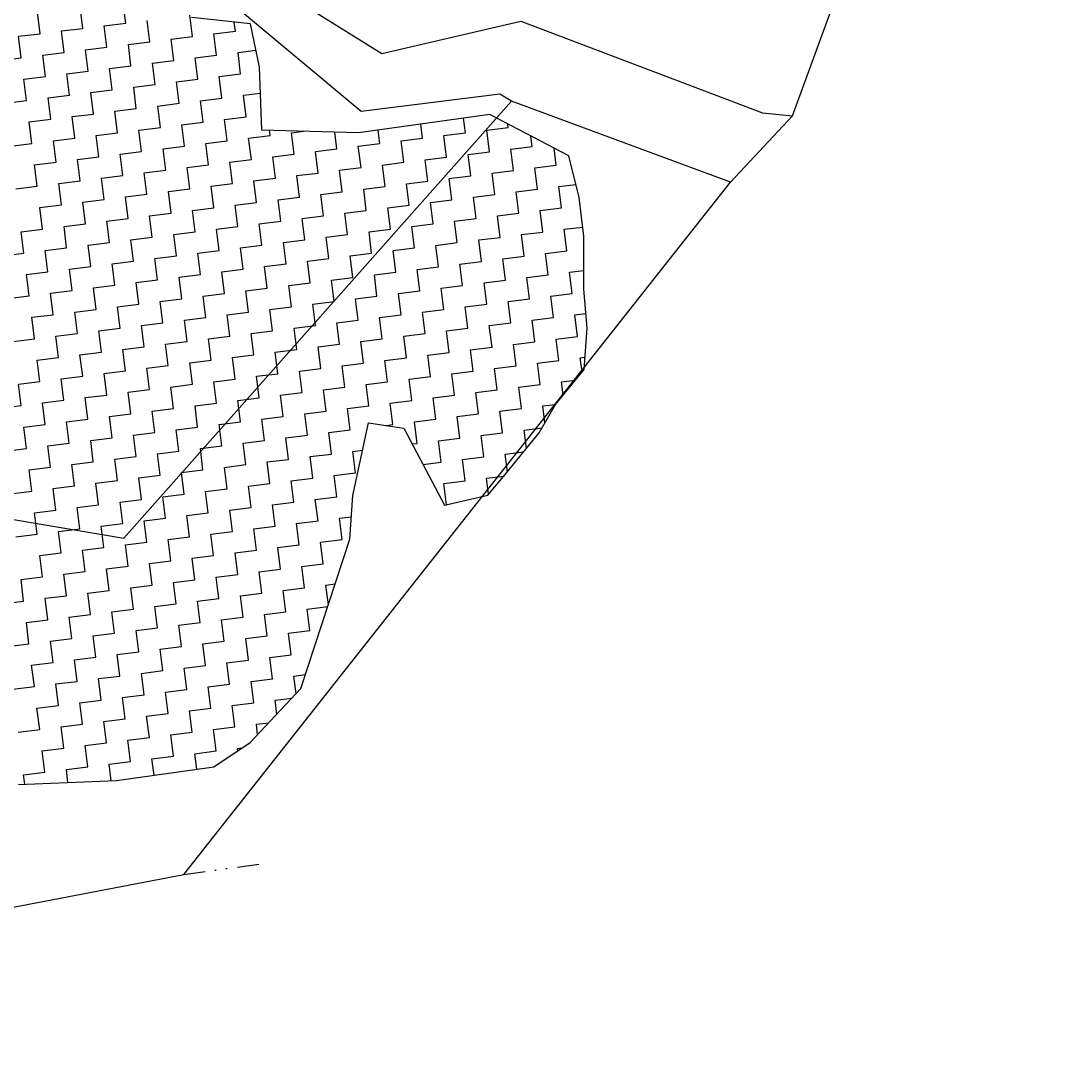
# Model space of a CAD drawing. Header units: metres. Extents: x 290108 to 292128, y 1990044 to 1991719.
# Drawn here: x 291066.2 to 291311.6, y 1990043.9 to 1990286.6 of the extents above; entities that cross this region are included whole.
import ezdxf

# ---------------------------------------------------------------- set-up
doc = ezdxf.new("R2010")
doc.units = ezdxf.units.M
doc.header["$MEASUREMENT"] = 0
doc.linetypes.add('DIVIDE', pattern=[1.25, 0.5, -0.25, 0, -0.25, 0, -0.25])
for name, color, linetype in [('POLY_HATCH', 12, 'Continuous'), ('POLY_PARCEL', 6, 'Continuous'), ('POLY_ROAD', 30, 'Continuous'), ('V_BOUND_LINE', 7, 'Continuous'), ('V_DIVIDE_LINE', 7, 'DIVIDE')]:
    doc.layers.add(name, color=color, linetype=linetype)

msp = doc.modelspace()

# ---------------------------------------------------------------- linework, layer by layer
at = {"layer": 'POLY_HATCH', "linetype": 'Continuous'}
for p, q in [((291080.74, 1990284.87), (291080.12, 1990289.88)), ((291090.77, 1990286.12), (291090.14, 1990291.13)), ((291070.72, 1990283.62), (291070.1, 1990288.63)), ((291106.42, 1990282.98), (291105.8, 1990287.99)), ((291075.73, 1990284.25), (291080.74, 1990284.87)), ((291085.75, 1990285.49), (291090.77, 1990286.12)), ((291086.38, 1990280.48), (291085.75, 1990285.49)), ((291096.4, 1990281.73), (291095.78, 1990286.74)), ((291116.45, 1990284.22), (291116.19, 1990286.31)), ((291065.71, 1990283), (291070.72, 1990283.62)), ((291066.33, 1990277.99), (291065.71, 1990283)), ((291076.36, 1990279.23), (291075.73, 1990284.25)), ((291101.41, 1990282.35), (291106.42, 1990282.98)), ((291102.04, 1990277.34), (291101.41, 1990282.35)), ((291111.44, 1990283.6), (291116.45, 1990284.22)), ((291112.06, 1990278.59), (291111.44, 1990283.6)), ((291081.37, 1990279.86), (291086.38, 1990280.48)), ((291081.99, 1990274.85), (291081.37, 1990279.86)), ((291091.39, 1990281.11), (291096.4, 1990281.73)), ((291092.01, 1990276.09), (291091.39, 1990281.11)), ((291117.07, 1990279.21), (291121.26, 1990279.73)), ((291061.32, 1990277.36), (291066.33, 1990277.99)), ((291071.34, 1990278.61), (291076.36, 1990279.23)), ((291071.97, 1990273.6), (291071.34, 1990278.61)), ((291097.02, 1990276.72), (291102.04, 1990277.34)), ((291107.05, 1990277.96), (291112.06, 1990278.59)), ((291107.67, 1990272.95), (291107.05, 1990277.96)), ((291117.69, 1990274.2), (291117.07, 1990279.21)), ((291076.98, 1990274.22), (291081.99, 1990274.85)), ((291087, 1990275.47), (291092.01, 1990276.09)), ((291087.63, 1990270.46), (291087, 1990275.47)), ((291097.65, 1990271.71), (291097.02, 1990276.72)), ((291066.96, 1990272.98), (291071.97, 1990273.6)), ((291067.58, 1990267.97), (291066.96, 1990272.98)), ((291077.6, 1990269.21), (291076.98, 1990274.22)), ((291102.66, 1990272.33), (291107.67, 1990272.95)), ((291103.28, 1990267.32), (291102.66, 1990272.33)), ((291112.68, 1990273.58), (291117.69, 1990274.2)), ((291113.31, 1990268.56), (291112.68, 1990273.58)), ((291082.61, 1990269.84), (291087.63, 1990270.46)), ((291083.24, 1990264.82), (291082.61, 1990269.84)), ((291092.64, 1990271.08), (291097.65, 1990271.71)), ((291093.26, 1990266.07), (291092.64, 1990271.08)), ((291062.57, 1990267.34), (291067.58, 1990267.97)), ((291072.59, 1990268.59), (291077.6, 1990269.21)), ((291073.21, 1990263.58), (291072.59, 1990268.59)), ((291108.29, 1990267.94), (291113.31, 1990268.56)), ((291108.92, 1990262.93), (291108.29, 1990267.94)), ((291118.32, 1990269.19), (291122.32, 1990269.69)), ((291118.94, 1990264.18), (291118.32, 1990269.19)), ((291088.25, 1990265.45), (291093.26, 1990266.07)), ((291088.87, 1990260.44), (291088.25, 1990265.45)), ((291098.27, 1990266.69), (291103.28, 1990267.32)), ((291098.89, 1990261.68), (291098.27, 1990266.69)), ((291068.2, 1990262.95), (291073.21, 1990263.58)), ((291068.83, 1990257.94), (291068.2, 1990262.95)), ((291078.23, 1990264.2), (291083.24, 1990264.82)), ((291078.85, 1990259.19), (291078.23, 1990264.2)), ((291103.91, 1990262.31), (291108.92, 1990262.93)), ((291113.93, 1990263.55), (291118.94, 1990264.18)), ((291114.55, 1990258.54), (291113.93, 1990263.55)), ((291160.28, 1990259.14), (291159.87, 1990262.43)), ((291170.3, 1990260.39), (291169.88, 1990263.81)), ((291180.32, 1990261.64), (291180.22, 1990262.49)), ((291083.86, 1990259.81), (291088.87, 1990260.44)), ((291093.88, 1990261.06), (291098.89, 1990261.68)), ((291094.51, 1990256.05), (291093.88, 1990261.06)), ((291104.53, 1990257.3), (291103.91, 1990262.31)), ((291124.58, 1990259.79), (291124.42, 1990261.01)), ((291129.59, 1990260.41), (291132.52, 1990260.78)), ((291130.21, 1990255.4), (291129.59, 1990260.41)), ((291140.23, 1990256.65), (291139.75, 1990260.57)), ((291150.26, 1990257.89), (291149.86, 1990261.04)), ((291165.29, 1990259.76), (291170.3, 1990260.39)), ((291175.31, 1990261.01), (291180.32, 1990261.64)), ((291175.94, 1990256), (291175.31, 1990261.01)), ((291063.81, 1990257.32), (291068.83, 1990257.94)), ((291073.84, 1990258.57), (291078.85, 1990259.19)), ((291074.46, 1990253.55), (291073.84, 1990258.57)), ((291084.48, 1990254.8), (291083.86, 1990259.81)), ((291109.54, 1990257.92), (291114.55, 1990258.54)), ((291110.16, 1990252.91), (291109.54, 1990257.92)), ((291119.56, 1990259.17), (291124.58, 1990259.79)), ((291120.19, 1990254.15), (291119.56, 1990259.17)), ((291145.24, 1990257.27), (291150.26, 1990257.89)), ((291155.27, 1990258.52), (291160.28, 1990259.14)), ((291155.89, 1990253.51), (291155.27, 1990258.52)), ((291165.91, 1990254.75), (291165.29, 1990259.76)), ((291185.96, 1990257.25), (291185.66, 1990259.64)), ((291089.5, 1990255.42), (291094.51, 1990256.05)), ((291090.12, 1990250.41), (291089.5, 1990255.42)), ((291099.52, 1990256.67), (291104.53, 1990257.3)), ((291100.14, 1990251.66), (291099.52, 1990256.67)), ((291125.2, 1990254.78), (291130.21, 1990255.4)), ((291135.22, 1990256.02), (291140.23, 1990256.65)), ((291135.85, 1990251.01), (291135.22, 1990256.02)), ((291145.87, 1990252.26), (291145.24, 1990257.27)), ((291170.92, 1990255.38), (291175.94, 1990256)), ((291171.55, 1990250.37), (291170.92, 1990255.38)), ((291180.95, 1990256.62), (291185.96, 1990257.25)), ((291181.57, 1990251.61), (291180.95, 1990256.62)), ((291191.59, 1990252.86), (291191.1, 1990256.8)), ((291069.45, 1990252.93), (291074.46, 1990253.55)), ((291070.07, 1990247.92), (291069.45, 1990252.93)), ((291079.47, 1990254.18), (291084.48, 1990254.8)), ((291080.1, 1990249.17), (291079.47, 1990254.18)), ((291105.15, 1990252.28), (291110.16, 1990252.91)), ((291115.18, 1990253.53), (291120.19, 1990254.15)), ((291115.8, 1990248.52), (291115.18, 1990253.53)), ((291125.82, 1990249.77), (291125.2, 1990254.78)), ((291150.88, 1990252.88), (291155.89, 1990253.51)), ((291151.5, 1990247.87), (291150.88, 1990252.88)), ((291160.9, 1990254.13), (291165.91, 1990254.75)), ((291161.53, 1990249.12), (291160.9, 1990254.13)), ((291186.58, 1990252.24), (291191.59, 1990252.86)), ((291085.11, 1990249.79), (291090.12, 1990250.41)), ((291095.13, 1990251.04), (291100.14, 1990251.66)), ((291095.75, 1990246.03), (291095.13, 1990251.04)), ((291105.78, 1990247.27), (291105.15, 1990252.28)), ((291130.83, 1990250.39), (291135.85, 1990251.01)), ((291131.46, 1990245.38), (291130.83, 1990250.39)), ((291140.86, 1990251.64), (291145.87, 1990252.26)), ((291141.48, 1990246.62), (291140.86, 1990251.64)), ((291166.54, 1990249.74), (291171.55, 1990250.37)), ((291176.56, 1990250.99), (291181.57, 1990251.61)), ((291177.18, 1990245.98), (291176.56, 1990250.99)), ((291187.21, 1990247.22), (291186.58, 1990252.24)), ((291065.06, 1990247.3), (291070.07, 1990247.92)), ((291075.08, 1990248.54), (291080.1, 1990249.17)), ((291075.71, 1990243.53), (291075.08, 1990248.54)), ((291085.73, 1990244.78), (291085.11, 1990249.79)), ((291110.79, 1990247.9), (291115.8, 1990248.52)), ((291111.41, 1990242.88), (291110.79, 1990247.9)), ((291120.81, 1990249.14), (291125.82, 1990249.77)), ((291121.43, 1990244.13), (291120.81, 1990249.14)), ((291146.49, 1990247.25), (291151.5, 1990247.87)), ((291156.51, 1990248.5), (291161.53, 1990249.12)), ((291157.14, 1990243.48), (291156.51, 1990248.5)), ((291167.16, 1990244.73), (291166.54, 1990249.74)), ((291192.22, 1990247.85), (291196.17, 1990248.34)), ((291192.84, 1990242.84), (291192.22, 1990247.85)), ((291090.74, 1990245.4), (291095.75, 1990246.03)), ((291091.37, 1990240.39), (291090.74, 1990245.4)), ((291100.77, 1990246.65), (291105.78, 1990247.27)), ((291101.39, 1990241.64), (291100.77, 1990246.65)), ((291126.45, 1990244.75), (291131.46, 1990245.38)), ((291136.47, 1990246), (291141.48, 1990246.62)), ((291137.09, 1990240.99), (291136.47, 1990246)), ((291147.11, 1990242.24), (291146.49, 1990247.25)), ((291172.17, 1990245.35), (291177.18, 1990245.98)), ((291172.8, 1990240.34), (291172.17, 1990245.35)), ((291182.19, 1990246.6), (291187.21, 1990247.22)), ((291182.82, 1990241.59), (291182.19, 1990246.6)), ((291070.7, 1990242.91), (291075.71, 1990243.53)), ((291071.32, 1990237.9), (291070.7, 1990242.91)), ((291080.72, 1990244.15), (291085.73, 1990244.78)), ((291081.34, 1990239.14), (291080.72, 1990244.15)), ((291106.4, 1990242.26), (291111.41, 1990242.88)), ((291116.42, 1990243.51), (291121.43, 1990244.13)), ((291117.05, 1990238.5), (291116.42, 1990243.51)), ((291127.07, 1990239.74), (291126.45, 1990244.75)), ((291152.13, 1990242.86), (291157.14, 1990243.48)), ((291152.75, 1990237.85), (291152.13, 1990242.86)), ((291162.15, 1990244.11), (291167.16, 1990244.73)), ((291162.77, 1990239.1), (291162.15, 1990244.11)), ((291187.83, 1990242.21), (291192.84, 1990242.84)), ((291086.35, 1990239.77), (291091.37, 1990240.39)), ((291096.38, 1990241.01), (291101.39, 1990241.64)), ((291097, 1990236), (291096.38, 1990241.01)), ((291107.02, 1990237.25), (291106.4, 1990242.26)), ((291132.08, 1990240.37), (291137.09, 1990240.99)), ((291132.7, 1990235.36), (291132.08, 1990240.37)), ((291142.1, 1990241.61), (291147.11, 1990242.24)), ((291142.73, 1990236.6), (291142.1, 1990241.61)), ((291167.78, 1990239.72), (291172.8, 1990240.34)), ((291177.81, 1990240.97), (291182.82, 1990241.59)), ((291178.43, 1990235.95), (291177.81, 1990240.97)), ((291188.45, 1990237.2), (291187.83, 1990242.21)), ((291066.31, 1990237.27), (291071.32, 1990237.9)), ((291076.33, 1990238.52), (291081.34, 1990239.14)), ((291076.95, 1990233.51), (291076.33, 1990238.52)), ((291086.98, 1990234.76), (291086.35, 1990239.77)), ((291112.03, 1990237.87), (291117.05, 1990238.5)), ((291122.06, 1990239.12), (291127.07, 1990239.74)), ((291122.68, 1990234.11), (291122.06, 1990239.12)), ((291157.76, 1990238.47), (291162.77, 1990239.1)), ((291158.38, 1990233.46), (291157.76, 1990238.47)), ((291168.41, 1990234.71), (291167.78, 1990239.72)), ((291193.46, 1990237.83), (291197.78, 1990238.36)), ((291066.93, 1990232.26), (291066.31, 1990237.27)), ((291091.99, 1990235.38), (291097, 1990236)), ((291102.01, 1990236.63), (291107.02, 1990237.25)), ((291102.64, 1990231.61), (291102.01, 1990236.63)), ((291112.66, 1990232.86), (291112.03, 1990237.87)), ((291137.72, 1990235.98), (291142.73, 1990236.6)), ((291138.34, 1990230.97), (291137.72, 1990235.98)), ((291147.74, 1990237.23), (291152.75, 1990237.85)), ((291148.36, 1990232.21), (291147.74, 1990237.23)), ((291173.42, 1990235.33), (291178.43, 1990235.95)), ((291183.44, 1990236.58), (291188.45, 1990237.2)), ((291184.07, 1990231.57), (291183.44, 1990236.58)), ((291194.09, 1990232.81), (291193.46, 1990237.83)), ((291071.94, 1990232.89), (291076.95, 1990233.51)), ((291081.97, 1990234.13), (291086.98, 1990234.76)), ((291082.59, 1990229.12), (291081.97, 1990234.13)), ((291092.61, 1990230.37), (291091.99, 1990235.38)), ((291117.67, 1990233.48), (291122.68, 1990234.11)), ((291118.29, 1990228.47), (291117.67, 1990233.48)), ((291127.69, 1990234.73), (291132.7, 1990235.36)), ((291128.32, 1990229.72), (291127.69, 1990234.73)), ((291153.37, 1990232.84), (291158.38, 1990233.46)), ((291163.4, 1990234.08), (291168.41, 1990234.71)), ((291164.02, 1990229.07), (291163.4, 1990234.08)), ((291174.04, 1990230.32), (291173.42, 1990235.33)), ((291061.92, 1990231.64), (291066.93, 1990232.26)), ((291072.57, 1990227.87), (291071.94, 1990232.89)), ((291097.62, 1990230.99), (291102.64, 1990231.61)), ((291098.25, 1990225.98), (291097.62, 1990230.99)), ((291107.65, 1990232.24), (291112.66, 1990232.86)), ((291108.27, 1990227.23), (291107.65, 1990232.24)), ((291133.33, 1990230.34), (291138.34, 1990230.97)), ((291143.35, 1990231.59), (291148.36, 1990232.21)), ((291143.97, 1990226.58), (291143.35, 1990231.59)), ((291154, 1990227.83), (291153.37, 1990232.84)), ((291179.05, 1990230.94), (291184.07, 1990231.57)), ((291179.68, 1990225.93), (291179.05, 1990230.94)), ((291189.08, 1990232.19), (291194.09, 1990232.81)), ((291189.7, 1990227.18), (291189.08, 1990232.19)), ((291077.58, 1990228.5), (291082.59, 1990229.12)), ((291078.2, 1990223.49), (291077.58, 1990228.5)), ((291087.6, 1990229.74), (291092.61, 1990230.37)), ((291088.22, 1990224.73), (291087.6, 1990229.74)), ((291113.28, 1990227.85), (291118.29, 1990228.47)), ((291123.3, 1990229.1), (291128.32, 1990229.72)), ((291123.93, 1990224.09), (291123.3, 1990229.1)), ((291133.95, 1990225.33), (291133.33, 1990230.34)), ((291159.01, 1990228.45), (291164.02, 1990229.07)), ((291159.63, 1990223.44), (291159.01, 1990228.45)), ((291169.03, 1990229.7), (291174.04, 1990230.32)), ((291169.65, 1990224.69), (291169.03, 1990229.7)), ((291194.71, 1990227.8), (291198.04, 1990228.22)), ((291067.56, 1990227.25), (291072.57, 1990227.87)), ((291068.18, 1990222.24), (291067.56, 1990227.25)), ((291093.24, 1990225.36), (291098.25, 1990225.98)), ((291103.26, 1990226.6), (291108.27, 1990227.23)), ((291103.88, 1990221.59), (291103.26, 1990226.6)), ((291113.91, 1990222.84), (291113.28, 1990227.85)), ((291138.96, 1990225.96), (291143.97, 1990226.58)), ((291139.59, 1990220.94), (291138.96, 1990225.96)), ((291148.99, 1990227.2), (291154, 1990227.83)), ((291149.61, 1990222.19), (291148.99, 1990227.2)), ((291174.67, 1990225.31), (291179.68, 1990225.93)), ((291184.69, 1990226.56), (291189.7, 1990227.18)), ((291185.31, 1990221.54), (291184.69, 1990226.56)), ((291195.33, 1990222.79), (291194.71, 1990227.8)), ((291073.19, 1990222.86), (291078.2, 1990223.49)), ((291083.21, 1990224.11), (291088.22, 1990224.73)), ((291083.84, 1990219.1), (291083.21, 1990224.11)), ((291093.86, 1990220.34), (291093.24, 1990225.36)), ((291118.92, 1990223.46), (291123.93, 1990224.09)), ((291119.54, 1990218.45), (291118.92, 1990223.46)), ((291128.94, 1990224.71), (291133.95, 1990225.33)), ((291129.56, 1990219.7), (291128.94, 1990224.71)), ((291154.62, 1990222.81), (291159.63, 1990223.44)), ((291164.64, 1990224.06), (291169.65, 1990224.69)), ((291165.27, 1990219.05), (291164.64, 1990224.06)), ((291175.29, 1990220.3), (291174.67, 1990225.31)), ((291063.17, 1990221.62), (291068.18, 1990222.24)), ((291073.81, 1990217.85), (291073.19, 1990222.86)), ((291098.87, 1990220.97), (291103.88, 1990221.59)), ((291099.49, 1990215.96), (291098.87, 1990220.97)), ((291108.89, 1990222.22), (291113.91, 1990222.84)), ((291109.52, 1990217.2), (291108.89, 1990222.22)), ((291134.57, 1990220.32), (291139.59, 1990220.94)), ((291144.6, 1990221.57), (291149.61, 1990222.19)), ((291145.22, 1990216.56), (291144.6, 1990221.57)), ((291155.24, 1990217.8), (291154.62, 1990222.81)), ((291180.3, 1990220.92), (291185.31, 1990221.54)), ((291180.92, 1990215.91), (291180.3, 1990220.92)), ((291190.32, 1990222.17), (291195.33, 1990222.79)), ((291190.95, 1990217.16), (291190.32, 1990222.17)), ((291078.83, 1990218.47), (291083.84, 1990219.1)), ((291079.45, 1990213.46), (291078.83, 1990218.47)), ((291088.85, 1990219.72), (291093.86, 1990220.34)), ((291089.47, 1990214.71), (291088.85, 1990219.72)), ((291114.53, 1990217.83), (291119.54, 1990218.45)), ((291124.55, 1990219.07), (291129.56, 1990219.7)), ((291125.17, 1990214.06), (291124.55, 1990219.07)), ((291135.2, 1990215.31), (291134.57, 1990220.32)), ((291160.25, 1990218.43), (291165.27, 1990219.05)), ((291160.88, 1990213.42), (291160.25, 1990218.43)), ((291170.28, 1990219.67), (291175.29, 1990220.3)), ((291170.9, 1990214.66), (291170.28, 1990219.67)), ((291068.8, 1990217.23), (291073.81, 1990217.85)), ((291069.43, 1990212.22), (291068.8, 1990217.23)), ((291094.48, 1990215.33), (291099.49, 1990215.96)), ((291104.51, 1990216.58), (291109.52, 1990217.2)), ((291105.13, 1990211.57), (291104.51, 1990216.58)), ((291115.15, 1990212.82), (291114.53, 1990217.83)), ((291140.21, 1990215.93), (291145.22, 1990216.56)), ((291140.83, 1990210.92), (291140.21, 1990215.93)), ((291150.23, 1990217.18), (291155.24, 1990217.8)), ((291150.86, 1990212.17), (291150.23, 1990217.18)), ((291175.91, 1990215.29), (291180.92, 1990215.91)), ((291185.94, 1990216.53), (291190.95, 1990217.16)), ((291186.56, 1990211.52), (291185.94, 1990216.53)), ((291195.96, 1990217.78), (291198.52, 1990218.1)), ((291196.58, 1990212.77), (291195.96, 1990217.78)), ((291074.44, 1990212.84), (291079.45, 1990213.46)), ((291084.46, 1990214.09), (291089.47, 1990214.71)), ((291085.08, 1990209.08), (291084.46, 1990214.09)), ((291095.11, 1990210.32), (291094.48, 1990215.33)), ((291120.16, 1990213.44), (291125.17, 1990214.06)), ((291120.79, 1990208.43), (291120.16, 1990213.44)), ((291130.19, 1990214.69), (291135.2, 1990215.31)), ((291130.81, 1990209.67), (291130.19, 1990214.69)), ((291155.87, 1990212.79), (291160.88, 1990213.42)), ((291165.89, 1990214.04), (291170.9, 1990214.66)), ((291166.51, 1990209.03), (291165.89, 1990214.04)), ((291176.54, 1990210.27), (291175.91, 1990215.29)), ((291064.41, 1990211.59), (291069.43, 1990212.22)), ((291075.06, 1990207.83), (291074.44, 1990212.84)), ((291100.12, 1990210.95), (291105.13, 1990211.57)), ((291100.74, 1990205.93), (291100.12, 1990210.95)), ((291110.14, 1990212.19), (291115.15, 1990212.82)), ((291110.76, 1990207.18), (291110.14, 1990212.19)), ((291135.82, 1990210.3), (291140.83, 1990210.92)), ((291145.84, 1990211.54), (291150.86, 1990212.17)), ((291146.47, 1990206.53), (291145.84, 1990211.54)), ((291156.49, 1990207.78), (291155.87, 1990212.79)), ((291181.55, 1990210.9), (291186.56, 1990211.52)), ((291182.17, 1990205.89), (291181.55, 1990210.9)), ((291191.57, 1990212.14), (291196.58, 1990212.77)), ((291192.19, 1990207.13), (291191.57, 1990212.14)), ((291080.07, 1990208.45), (291085.08, 1990209.08)), ((291080.7, 1990203.44), (291080.07, 1990208.45)), ((291090.1, 1990209.7), (291095.11, 1990210.32)), ((291090.72, 1990204.69), (291090.1, 1990209.7)), ((291125.8, 1990209.05), (291130.81, 1990209.67)), ((291126.42, 1990204.04), (291125.8, 1990209.05)), ((291136.44, 1990205.29), (291135.82, 1990210.3)), ((291161.5, 1990208.4), (291166.51, 1990209.03)), ((291171.52, 1990209.65), (291176.54, 1990210.27)), ((291172.15, 1990204.64), (291171.52, 1990209.65)), ((291070.05, 1990207.2), (291075.06, 1990207.83)), ((291070.67, 1990202.19), (291070.05, 1990207.2)), ((291105.75, 1990206.56), (291110.76, 1990207.18)), ((291106.38, 1990201.55), (291105.75, 1990206.56)), ((291115.78, 1990207.8), (291120.79, 1990208.43)), ((291116.4, 1990202.79), (291115.78, 1990207.8)), ((291141.46, 1990205.91), (291146.47, 1990206.53)), ((291151.48, 1990207.16), (291156.49, 1990207.78)), ((291152.1, 1990202.15), (291151.48, 1990207.16)), ((291162.13, 1990203.39), (291161.5, 1990208.4)), ((291187.18, 1990206.51), (291192.19, 1990207.13)), ((291187.81, 1990201.5), (291187.18, 1990206.51)), ((291197.21, 1990207.76), (291198.29, 1990207.89)), ((291197.62, 1990204.45), (291197.21, 1990207.76)), ((291085.71, 1990204.06), (291090.72, 1990204.69)), ((291086.33, 1990199.05), (291085.71, 1990204.06)), ((291095.73, 1990205.31), (291100.74, 1990205.93)), ((291096.35, 1990200.3), (291095.73, 1990205.31)), ((291121.41, 1990203.42), (291126.42, 1990204.04)), ((291131.43, 1990204.66), (291136.44, 1990205.29)), ((291132.06, 1990199.65), (291131.43, 1990204.66)), ((291142.08, 1990200.9), (291141.46, 1990205.91)), ((291167.14, 1990204.02), (291172.15, 1990204.64)), ((291167.76, 1990199), (291167.14, 1990204.02)), ((291177.16, 1990205.26), (291182.17, 1990205.89)), ((291177.78, 1990200.25), (291177.16, 1990205.26)), ((291065.66, 1990201.57), (291070.67, 1990202.19)), ((291066.28, 1990196.56), (291065.66, 1990201.57)), ((291075.68, 1990202.82), (291080.7, 1990203.44)), ((291076.31, 1990197.81), (291075.68, 1990202.82)), ((291101.36, 1990200.92), (291106.38, 1990201.55)), ((291111.39, 1990202.17), (291116.4, 1990202.79)), ((291112.01, 1990197.16), (291111.39, 1990202.17)), ((291122.03, 1990198.4), (291121.41, 1990203.42)), ((291147.09, 1990201.52), (291152.1, 1990202.15)), ((291147.71, 1990196.51), (291147.09, 1990201.52)), ((291157.11, 1990202.77), (291162.13, 1990203.39)), ((291157.74, 1990197.76), (291157.11, 1990202.77)), ((291182.79, 1990200.87), (291187.81, 1990201.5)), ((291192.82, 1990202.12), (291196.04, 1990202.52)), ((291193.2, 1990199.06), (291192.82, 1990202.12)), ((291081.32, 1990198.43), (291086.33, 1990199.05)), ((291091.34, 1990199.68), (291096.35, 1990200.3)), ((291091.97, 1990194.66), (291091.34, 1990199.68)), ((291101.99, 1990195.91), (291101.36, 1990200.92)), ((291127.05, 1990199.03), (291132.06, 1990199.65)), ((291127.67, 1990194.02), (291127.05, 1990199.03)), ((291137.07, 1990200.28), (291142.08, 1990200.9)), ((291137.69, 1990195.26), (291137.07, 1990200.28)), ((291162.75, 1990198.38), (291167.76, 1990199)), ((291172.77, 1990199.63), (291177.78, 1990200.25)), ((291173.39, 1990194.62), (291172.77, 1990199.63)), ((291183.42, 1990195.86), (291182.79, 1990200.87)), ((291061.27, 1990195.93), (291066.28, 1990196.56)), ((291071.3, 1990197.18), (291076.31, 1990197.81)), ((291071.92, 1990192.17), (291071.3, 1990197.18)), ((291081.94, 1990193.42), (291081.32, 1990198.43)), ((291107, 1990196.53), (291112.01, 1990197.16)), ((291107.62, 1990191.52), (291107, 1990196.53)), ((291117.02, 1990197.78), (291122.03, 1990198.4)), ((291117.65, 1990192.77), (291117.02, 1990197.78)), ((291142.7, 1990195.89), (291147.71, 1990196.51)), ((291152.73, 1990197.13), (291157.74, 1990197.76)), ((291153.35, 1990192.12), (291152.73, 1990197.13)), ((291163.37, 1990193.37), (291162.75, 1990198.38)), ((291188.43, 1990196.49), (291191.38, 1990196.85)), ((291188.92, 1990192.55), (291188.43, 1990196.49)), ((291086.95, 1990194.04), (291091.97, 1990194.66)), ((291087.58, 1990189.03), (291086.95, 1990194.04)), ((291096.98, 1990195.29), (291101.99, 1990195.91)), ((291097.6, 1990190.28), (291096.98, 1990195.29)), ((291122.66, 1990193.39), (291127.67, 1990194.02)), ((291132.68, 1990194.64), (291137.69, 1990195.26)), ((291133.3, 1990189.63), (291132.68, 1990194.64)), ((291143.33, 1990190.88), (291142.7, 1990195.89)), ((291168.38, 1990193.99), (291173.39, 1990194.62)), ((291169.01, 1990188.98), (291168.38, 1990193.99)), ((291178.41, 1990195.24), (291183.42, 1990195.86)), ((291179.03, 1990190.23), (291178.41, 1990195.24)), ((291066.91, 1990191.55), (291071.92, 1990192.17)), ((291067.53, 1990186.54), (291066.91, 1990191.55)), ((291076.93, 1990192.79), (291081.94, 1990193.42)), ((291077.55, 1990187.78), (291076.93, 1990192.79)), ((291102.61, 1990190.9), (291107.62, 1990191.52)), ((291112.63, 1990192.15), (291117.65, 1990192.77)), ((291113.26, 1990187.14), (291112.63, 1990192.15)), ((291123.28, 1990188.38), (291122.66, 1990193.39)), ((291151.76, 1990191.92), (291153.35, 1990192.12)), ((291158.36, 1990192.75), (291163.37, 1990193.37)), ((291158.98, 1990187.73), (291158.36, 1990192.75)), ((291184.04, 1990190.85), (291188.25, 1990191.38)), ((291082.57, 1990188.41), (291087.58, 1990189.03)), ((291092.59, 1990189.65), (291097.6, 1990190.28)), ((291093.21, 1990184.64), (291092.59, 1990189.65)), ((291103.24, 1990185.89), (291102.61, 1990190.9)), ((291128.29, 1990189.01), (291133.3, 1990189.63)), ((291128.92, 1990183.99), (291128.29, 1990189.01)), ((291138.32, 1990190.25), (291143.33, 1990190.88)), ((291138.94, 1990185.24), (291138.32, 1990190.25)), ((291164, 1990188.36), (291169.01, 1990188.98)), ((291174.02, 1990189.61), (291179.03, 1990190.23)), ((291174.64, 1990184.59), (291174.02, 1990189.61)), ((291184.58, 1990186.52), (291184.04, 1990190.85)), ((291062.52, 1990185.91), (291067.53, 1990186.54)), ((291072.54, 1990187.16), (291077.55, 1990187.78)), ((291073.17, 1990182.15), (291072.54, 1990187.16)), ((291083.19, 1990183.39), (291082.57, 1990188.41)), ((291108.25, 1990186.51), (291113.26, 1990187.14)), ((291108.87, 1990181.5), (291108.25, 1990186.51)), ((291118.27, 1990187.76), (291123.28, 1990188.38)), ((291118.89, 1990182.75), (291118.27, 1990187.76)), ((291157.83, 1990187.59), (291158.98, 1990187.73)), ((291164.62, 1990183.35), (291164, 1990188.36)), ((291088.2, 1990184.02), (291093.21, 1990184.64)), ((291088.82, 1990179.01), (291088.2, 1990184.02)), ((291098.22, 1990185.26), (291103.24, 1990185.89)), ((291098.85, 1990180.25), (291098.22, 1990185.26)), ((291123.9, 1990183.37), (291128.92, 1990183.99)), ((291133.93, 1990184.62), (291138.94, 1990185.24)), ((291134.55, 1990179.61), (291133.93, 1990184.62)), ((291143.95, 1990185.86), (291146.24, 1990186.15)), ((291144.57, 1990180.85), (291143.95, 1990185.86)), ((291169.63, 1990183.97), (291174.64, 1990184.59)), ((291170.25, 1990178.96), (291169.63, 1990183.97)), ((291179.65, 1990185.22), (291183.95, 1990185.75)), ((291180.17, 1990181.09), (291179.65, 1990185.22)), ((291068.16, 1990181.52), (291073.17, 1990182.15)), ((291068.78, 1990176.51), (291068.16, 1990181.52)), ((291078.18, 1990182.77), (291083.19, 1990183.39)), ((291078.8, 1990177.76), (291078.18, 1990182.77)), ((291103.86, 1990180.88), (291108.87, 1990181.5)), ((291113.88, 1990182.12), (291118.89, 1990182.75)), ((291114.5, 1990177.11), (291113.88, 1990182.12)), ((291124.53, 1990178.36), (291123.9, 1990183.37)), ((291160.35, 1990182.82), (291164.62, 1990183.35)), ((291083.81, 1990178.38), (291088.82, 1990179.01)), ((291093.84, 1990179.63), (291098.85, 1990180.25)), ((291094.46, 1990174.62), (291093.84, 1990179.63)), ((291104.48, 1990175.87), (291103.86, 1990180.88)), ((291129.54, 1990178.98), (291134.55, 1990179.61)), ((291139.56, 1990180.23), (291144.57, 1990180.85)), ((291140.19, 1990175.22), (291139.56, 1990180.23)), ((291175.27, 1990179.58), (291179.35, 1990180.09)), ((291175.73, 1990175.86), (291175.27, 1990179.58)), ((291073.79, 1990177.14), (291078.8, 1990177.76)), ((291074.41, 1990172.12), (291073.79, 1990177.14)), ((291084.44, 1990173.37), (291083.81, 1990178.38)), ((291109.49, 1990176.49), (291114.5, 1990177.11)), ((291119.52, 1990177.74), (291124.53, 1990178.36)), ((291120.14, 1990172.72), (291119.52, 1990177.74)), ((291130.16, 1990173.97), (291129.54, 1990178.98)), ((291165.24, 1990178.34), (291170.25, 1990178.96)), ((291165.87, 1990173.33), (291165.24, 1990178.34)), ((291063.77, 1990175.89), (291068.78, 1990176.51)), ((291089.45, 1990174), (291094.46, 1990174.62)), ((291099.47, 1990175.24), (291104.48, 1990175.87)), ((291100.09, 1990170.23), (291099.47, 1990175.24)), ((291110.12, 1990171.48), (291109.49, 1990176.49)), ((291135.17, 1990174.59), (291140.19, 1990175.22)), ((291135.8, 1990169.58), (291135.17, 1990174.59)), ((291069.4, 1990171.5), (291074.41, 1990172.12)), ((291079.42, 1990172.75), (291084.44, 1990173.37)), ((291080.05, 1990167.74), (291079.42, 1990172.75)), ((291090.07, 1990168.98), (291089.45, 1990174)), ((291115.13, 1990172.1), (291120.14, 1990172.72)), ((291115.75, 1990167.09), (291115.13, 1990172.1)), ((291125.15, 1990173.35), (291130.16, 1990173.97)), ((291125.77, 1990168.34), (291125.15, 1990173.35)), ((291165.41, 1990173.27), (291165.83, 1990173.32)), ((291070.03, 1990166.49), (291069.4, 1990171.5)), ((291095.08, 1990169.61), (291100.09, 1990170.23)), ((291095.71, 1990164.6), (291095.08, 1990169.61)), ((291105.11, 1990170.85), (291110.12, 1990171.48)), ((291105.73, 1990165.84), (291105.11, 1990170.85)), ((291130.79, 1990168.96), (291135.8, 1990169.58)), ((291140.81, 1990170.21), (291143.62, 1990170.56)), ((291141.43, 1990165.2), (291140.81, 1990170.21)), ((291075.04, 1990167.11), (291080.05, 1990167.74)), ((291075.66, 1990162.1), (291075.04, 1990167.11)), ((291085.06, 1990168.36), (291090.07, 1990168.98)), ((291085.68, 1990163.35), (291085.06, 1990168.36)), ((291110.74, 1990166.47), (291115.75, 1990167.09)), ((291120.76, 1990167.71), (291125.77, 1990168.34)), ((291121.39, 1990162.7), (291120.76, 1990167.71)), ((291131.41, 1990163.95), (291130.79, 1990168.96)), ((291065.01, 1990165.87), (291070.03, 1990166.49)), ((291090.69, 1990163.97), (291095.71, 1990164.6)), ((291100.72, 1990165.22), (291105.73, 1990165.84)), ((291101.34, 1990160.21), (291100.72, 1990165.22)), ((291111.36, 1990161.45), (291110.74, 1990166.47)), ((291136.42, 1990164.57), (291141.43, 1990165.2)), ((291137.04, 1990159.56), (291136.42, 1990164.57)), ((291070.65, 1990161.48), (291075.66, 1990162.1)), ((291080.67, 1990162.73), (291085.68, 1990163.35)), ((291081.3, 1990157.71), (291080.67, 1990162.73)), ((291091.32, 1990158.96), (291090.69, 1990163.97)), ((291116.38, 1990162.08), (291121.39, 1990162.7)), ((291117, 1990157.07), (291116.38, 1990162.08)), ((291126.4, 1990163.32), (291131.41, 1990163.95)), ((291127.02, 1990158.31), (291126.4, 1990163.32)), ((291071.27, 1990156.47), (291070.65, 1990161.48)), ((291096.33, 1990159.58), (291101.34, 1990160.21)), ((291096.95, 1990154.57), (291096.33, 1990159.58)), ((291106.35, 1990160.83), (291111.36, 1990161.45)), ((291106.98, 1990155.82), (291106.35, 1990160.83)), ((291132.03, 1990158.94), (291137.04, 1990159.56)), ((291076.28, 1990157.09), (291081.3, 1990157.71)), ((291076.91, 1990152.08), (291076.28, 1990157.09)), ((291086.31, 1990158.34), (291091.32, 1990158.96)), ((291086.93, 1990153.33), (291086.31, 1990158.34)), ((291111.99, 1990156.44), (291117, 1990157.07)), ((291122.01, 1990157.69), (291127.02, 1990158.31)), ((291122.63, 1990152.68), (291122.01, 1990157.69)), ((291132.66, 1990153.93), (291132.03, 1990158.94)), ((291066.26, 1990155.84), (291071.27, 1990156.47)), ((291066.88, 1990150.83), (291066.26, 1990155.84)), ((291091.94, 1990153.95), (291096.95, 1990154.57)), ((291101.96, 1990155.2), (291106.98, 1990155.82)), ((291102.59, 1990150.18), (291101.96, 1990155.2)), ((291112.61, 1990151.43), (291111.99, 1990156.44)), ((291137.67, 1990154.55), (291139.84, 1990154.82)), ((291138.24, 1990149.95), (291137.67, 1990154.55)), ((291071.9, 1990151.46), (291076.91, 1990152.08)), ((291081.92, 1990152.7), (291086.93, 1990153.33)), ((291082.54, 1990147.69), (291081.92, 1990152.7)), ((291092.57, 1990148.94), (291091.94, 1990153.95)), ((291117.62, 1990152.06), (291122.63, 1990152.68)), ((291118.25, 1990147.04), (291117.62, 1990152.06)), ((291127.64, 1990153.3), (291132.66, 1990153.93)), ((291128.27, 1990148.29), (291127.64, 1990153.3)), ((291061.87, 1990150.21), (291066.88, 1990150.83)), ((291072.52, 1990146.44), (291071.9, 1990151.46)), ((291097.58, 1990149.56), (291102.59, 1990150.18)), ((291098.2, 1990144.55), (291097.58, 1990149.56)), ((291107.6, 1990150.81), (291112.61, 1990151.43)), ((291108.22, 1990145.8), (291107.6, 1990150.81)), ((291077.53, 1990147.07), (291082.54, 1990147.69)), ((291087.55, 1990148.31), (291092.57, 1990148.94)), ((291088.18, 1990143.3), (291087.55, 1990148.31)), ((291123.26, 1990147.67), (291128.27, 1990148.29)), ((291123.88, 1990142.66), (291123.26, 1990147.67)), ((291133.28, 1990148.91), (291138.1, 1990149.51)), ((291133.9, 1990143.9), (291133.28, 1990148.91)), ((291067.51, 1990145.82), (291072.52, 1990146.44)), ((291068.13, 1990140.81), (291067.51, 1990145.82)), ((291078.15, 1990142.06), (291077.53, 1990147.07)), ((291103.21, 1990145.17), (291108.22, 1990145.8)), ((291103.83, 1990140.16), (291103.21, 1990145.17)), ((291113.23, 1990146.42), (291118.25, 1990147.04)), ((291113.86, 1990141.41), (291113.23, 1990146.42)), ((291083.17, 1990142.68), (291088.18, 1990143.3)), ((291083.79, 1990137.67), (291083.17, 1990142.68)), ((291093.19, 1990143.93), (291098.2, 1990144.55)), ((291093.81, 1990138.92), (291093.19, 1990143.93)), ((291118.87, 1990142.03), (291123.88, 1990142.66)), ((291128.89, 1990143.28), (291133.9, 1990143.9)), ((291129.52, 1990138.27), (291128.89, 1990143.28)), ((291063.12, 1990140.19), (291068.13, 1990140.81)), ((291073.14, 1990141.43), (291078.15, 1990142.06)), ((291073.77, 1990136.42), (291073.14, 1990141.43)), ((291098.82, 1990139.54), (291103.83, 1990140.16)), ((291108.85, 1990140.79), (291113.86, 1990141.41)), ((291109.47, 1990135.77), (291108.85, 1990140.79)), ((291119.49, 1990137.02), (291118.87, 1990142.03)), ((291078.78, 1990137.04), (291083.79, 1990137.67)), ((291088.8, 1990138.29), (291093.81, 1990138.92)), ((291089.42, 1990133.28), (291088.8, 1990138.29)), ((291099.45, 1990134.53), (291098.82, 1990139.54)), ((291124.5, 1990137.64), (291129.52, 1990138.27)), ((291125.13, 1990132.63), (291124.5, 1990137.64)), ((291134.53, 1990138.89), (291134.62, 1990138.9)), ((291134.55, 1990138.7), (291134.53, 1990138.89)), ((291068.75, 1990135.8), (291073.77, 1990136.42)), ((291069.38, 1990130.79), (291068.75, 1990135.8)), ((291079.4, 1990132.03), (291078.78, 1990137.04)), ((291104.46, 1990135.15), (291109.47, 1990135.77)), ((291105.08, 1990130.14), (291104.46, 1990135.15)), ((291114.48, 1990136.4), (291119.49, 1990137.02)), ((291115.1, 1990131.39), (291114.48, 1990136.4)), ((291084.41, 1990132.66), (291089.42, 1990133.28)), ((291085.04, 1990127.65), (291084.41, 1990132.66)), ((291094.44, 1990133.9), (291099.45, 1990134.53)), ((291095.06, 1990128.89), (291094.44, 1990133.9)), ((291120.12, 1990132.01), (291125.13, 1990132.63)), ((291130.14, 1990133.26), (291132.88, 1990133.6)), ((291130.65, 1990129.12), (291130.14, 1990133.26)), ((291064.37, 1990130.16), (291069.38, 1990130.79)), ((291074.39, 1990131.41), (291079.4, 1990132.03)), ((291075.01, 1990126.4), (291074.39, 1990131.41)), ((291100.07, 1990129.52), (291105.08, 1990130.14)), ((291110.09, 1990130.76), (291115.1, 1990131.39)), ((291110.72, 1990125.75), (291110.09, 1990130.76)), ((291120.74, 1990127), (291120.12, 1990132.01)), ((291080.02, 1990127.02), (291085.04, 1990127.65)), ((291090.05, 1990128.27), (291095.06, 1990128.89)), ((291090.67, 1990123.26), (291090.05, 1990128.27)), ((291100.69, 1990124.5), (291100.07, 1990129.52)), ((291125.75, 1990127.62), (291129.71, 1990128.11)), ((291126.16, 1990124.35), (291125.75, 1990127.62)), ((291070, 1990125.78), (291075.01, 1990126.4)), ((291070.63, 1990120.76), (291070, 1990125.78)), ((291080.65, 1990122.01), (291080.02, 1990127.02)), ((291105.71, 1990125.13), (291110.72, 1990125.75)), ((291106.33, 1990120.12), (291105.71, 1990125.13)), ((291115.73, 1990126.37), (291120.74, 1990127)), ((291116.35, 1990121.36), (291115.73, 1990126.37)), ((291085.66, 1990122.63), (291090.67, 1990123.26)), ((291086.28, 1990117.62), (291085.66, 1990122.63)), ((291095.68, 1990123.88), (291100.69, 1990124.5)), ((291096.31, 1990118.87), (291095.68, 1990123.88)), ((291065.61, 1990120.14), (291070.63, 1990120.76)), ((291075.64, 1990121.39), (291080.65, 1990122.01)), ((291076.26, 1990116.38), (291075.64, 1990121.39)), ((291101.32, 1990119.49), (291106.33, 1990120.12)), ((291111.34, 1990120.74), (291116.35, 1990121.36)), ((291111.96, 1990115.73), (291111.34, 1990120.74)), ((291121.36, 1990121.99), (291124.28, 1990122.35)), ((291121.66, 1990119.57), (291121.36, 1990121.99)), ((291091.29, 1990118.25), (291096.31, 1990118.87)), ((291091.92, 1990113.23), (291091.29, 1990118.25)), ((291101.94, 1990114.48), (291101.32, 1990119.49)), ((291071.25, 1990115.75), (291076.26, 1990116.38)), ((291071.87, 1990110.74), (291071.25, 1990115.75)), ((291081.27, 1990117), (291086.28, 1990117.62)), ((291081.89, 1990111.99), (291081.27, 1990117)), ((291106.95, 1990115.1), (291111.96, 1990115.73)), ((291116.97, 1990116.35), (291118.08, 1990116.49)), ((291117.04, 1990115.8), (291116.97, 1990116.35)), ((291086.91, 1990112.61), (291091.92, 1990113.23)), ((291096.93, 1990113.86), (291101.94, 1990114.48)), ((291097.4, 1990110.05), (291096.93, 1990113.86)), ((291107.41, 1990111.46), (291106.95, 1990115.1)), ((291066.86, 1990110.12), (291071.87, 1990110.74)), ((291076.88, 1990111.36), (291081.89, 1990111.99)), ((291077.26, 1990108.35), (291076.88, 1990111.36)), ((291087.39, 1990108.76), (291086.91, 1990112.61)), ((291067.13, 1990107.94), (291066.86, 1990110.12))]:
    msp.add_line(p, q, dxfattribs=at)
at = {"layer": 'POLY_HATCH'}
for p, q in [((291119.97, 1990285.91), (291106.19, 1990287.37)), ((291122.1, 1990275.76), (291119.97, 1990285.91)), ((291122.62, 1990261.06), (291122.1, 1990275.76)), ((291176.04, 1990264.67), (291145.29, 1990260.41)), ((291194.55, 1990255), (291176.04, 1990264.67)), ((291145.29, 1990260.41), (291122.62, 1990261.06)), ((291196.92, 1990245.28), (291194.55, 1990255)), ((291198.05, 1990236.19), (291196.92, 1990245.28)), ((291198.04, 1990223.86), (291198.05, 1990236.19)), ((291198.79, 1990214.72), (291198.04, 1990223.86)), ((291198.08, 1990205.01), (291198.79, 1990214.72)), ((291191.39, 1990196.86), (291198.08, 1990205.01)), ((291187.59, 1990190.23), (291191.39, 1990196.86)), ((291143.96, 1990175.56), (291147.62, 1990192.57)), ((291147.62, 1990192.57), (291155.87, 1990191.28)), ((291155.87, 1990191.28), (291165.43, 1990173.23)), ((291179.24, 1990179.95), (291187.59, 1990190.23)), ((291175.54, 1990175.64), (291179.24, 1990179.95)), ((291143.26, 1990165.27), (291143.96, 1990175.56)), ((291165.43, 1990173.23), (291175.54, 1990175.64)), ((291131.81, 1990130.35), (291143.26, 1990165.27)), ((291119.9, 1990117.7), (291131.81, 1990130.35)), ((291111.37, 1990112.02), (291119.9, 1990117.7)), ((291088.65, 1990108.81), (291111.37, 1990112.02)), ((291065.66, 1990107.88), (291088.65, 1990108.81))]:
    msp.add_line(p, q, dxfattribs=at)
at = {"layer": 'POLY_PARCEL'}
for p, q in [((291090.33, 1990165.54), (291181.12, 1990267.79)), ((291027.55, 1990176.2), (291090.33, 1990165.54))]:
    msp.add_line(p, q, dxfattribs=at)
at = {"layer": 'POLY_ROAD'}
for p, q in [((291124.74, 1990295.23), (291150.74, 1990278.99)), ((291145.94, 1990265.41), (291113.6, 1990292.35)), ((291150.74, 1990278.99), (291183.28, 1990286.54)), ((291183.28, 1990286.54), (291239.91, 1990265.12)), ((291178.41, 1990269.45), (291145.94, 1990265.41)), ((291181.12, 1990267.79), (291178.41, 1990269.45)), ((291232.37, 1990248.86), (291181.12, 1990267.79)), ((291239.91, 1990265.12), (291246.91, 1990264.39))]:
    msp.add_line(p, q, dxfattribs=at)
at = {"layer": 'V_BOUND_LINE'}
for p, q in [((291246.91, 1990264.39), (291311.64, 1990441.58)), ((291232.37, 1990248.86), (291246.91, 1990264.39)), ((291104.4, 1990086.79), (291232.37, 1990248.86)), ((290879.1, 1990043.86), (291104.4, 1990086.79))]:
    msp.add_line(p, q, dxfattribs=at)
at = {"layer": 'V_DIVIDE_LINE', "ltscale": 10}
msp.add_line((291104.4, 1990086.79), (291122.49, 1990089.34), dxfattribs=at)

doc.saveas('drawing.dxf')
